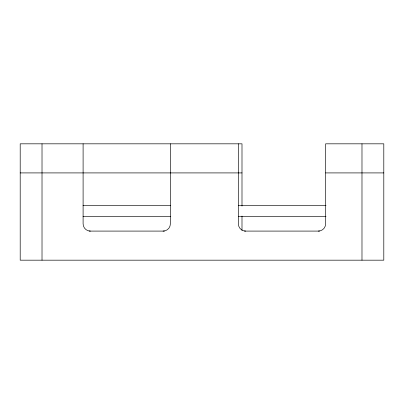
<?xml version="1.0" encoding="UTF-8"?>
<svg xmlns="http://www.w3.org/2000/svg" width="404" height="404" viewBox="0 0 404 404"><rect width="100%" height="100%" fill="white"/><g stroke="black" fill="none" stroke-linecap="round" stroke-linejoin="round"><path stroke-width="0.61" d="M20.2 172.912L241.996 172.912M325.624 172.912L383.8 172.912M83.037 205.636L170.761 205.636M238.289 205.636L326.013 205.636M83.037 216.544L170.761 216.544M238.289 216.544L326.013 216.544M89.133 231.088L164.453 231.088M244.42 231.088L319.599 231.088M361.984 143.824L361.984 260.176M241.996 206.065L241.996 143.824L20.2 143.824L20.2 260.176L383.8 260.176L383.8 143.824L325.624 143.824L325.624 223.816A7.272 7.272 0 0 1 318.352 231.088M241.996 216.074L241.996 230.462M238.36 143.824L238.36 223.816A7.272 7.272 0 0 0 245.632 231.088M170.367 143.824L170.367 223.816A7.272 7.272 0 0 1 163.095 231.088M83.103 143.824L83.103 223.816A7.272 7.272 0 0 0 90.375 231.088M42.016 143.824L42.016 260.176"/></g></svg>
